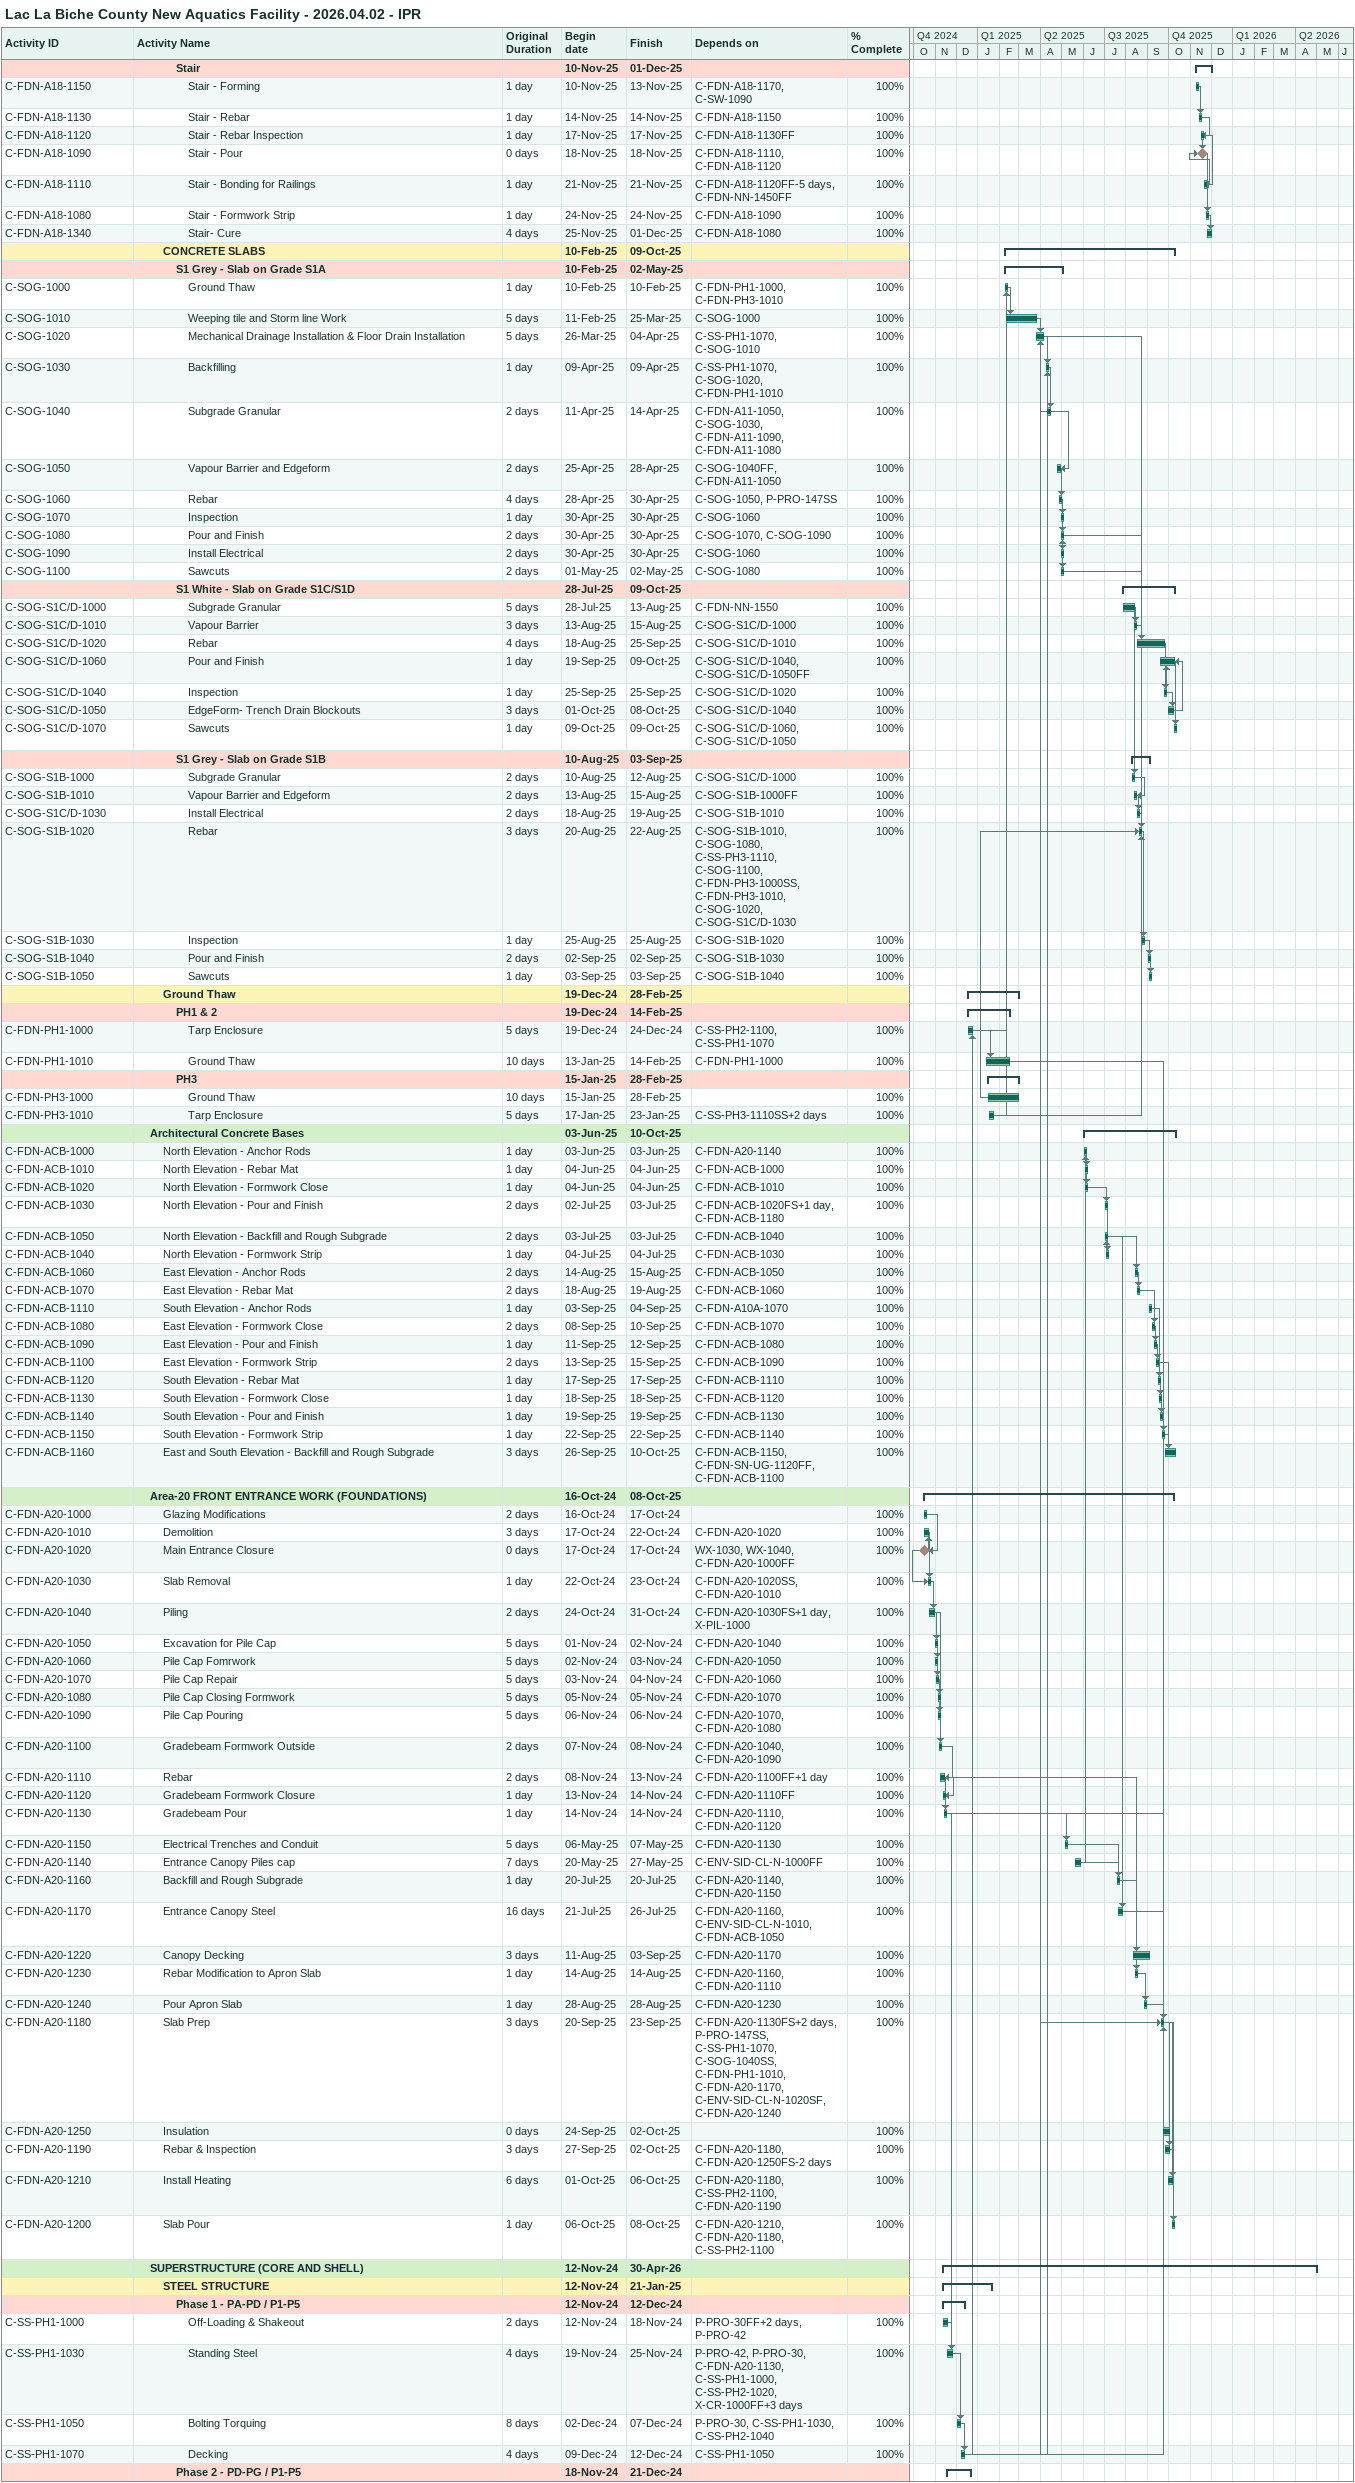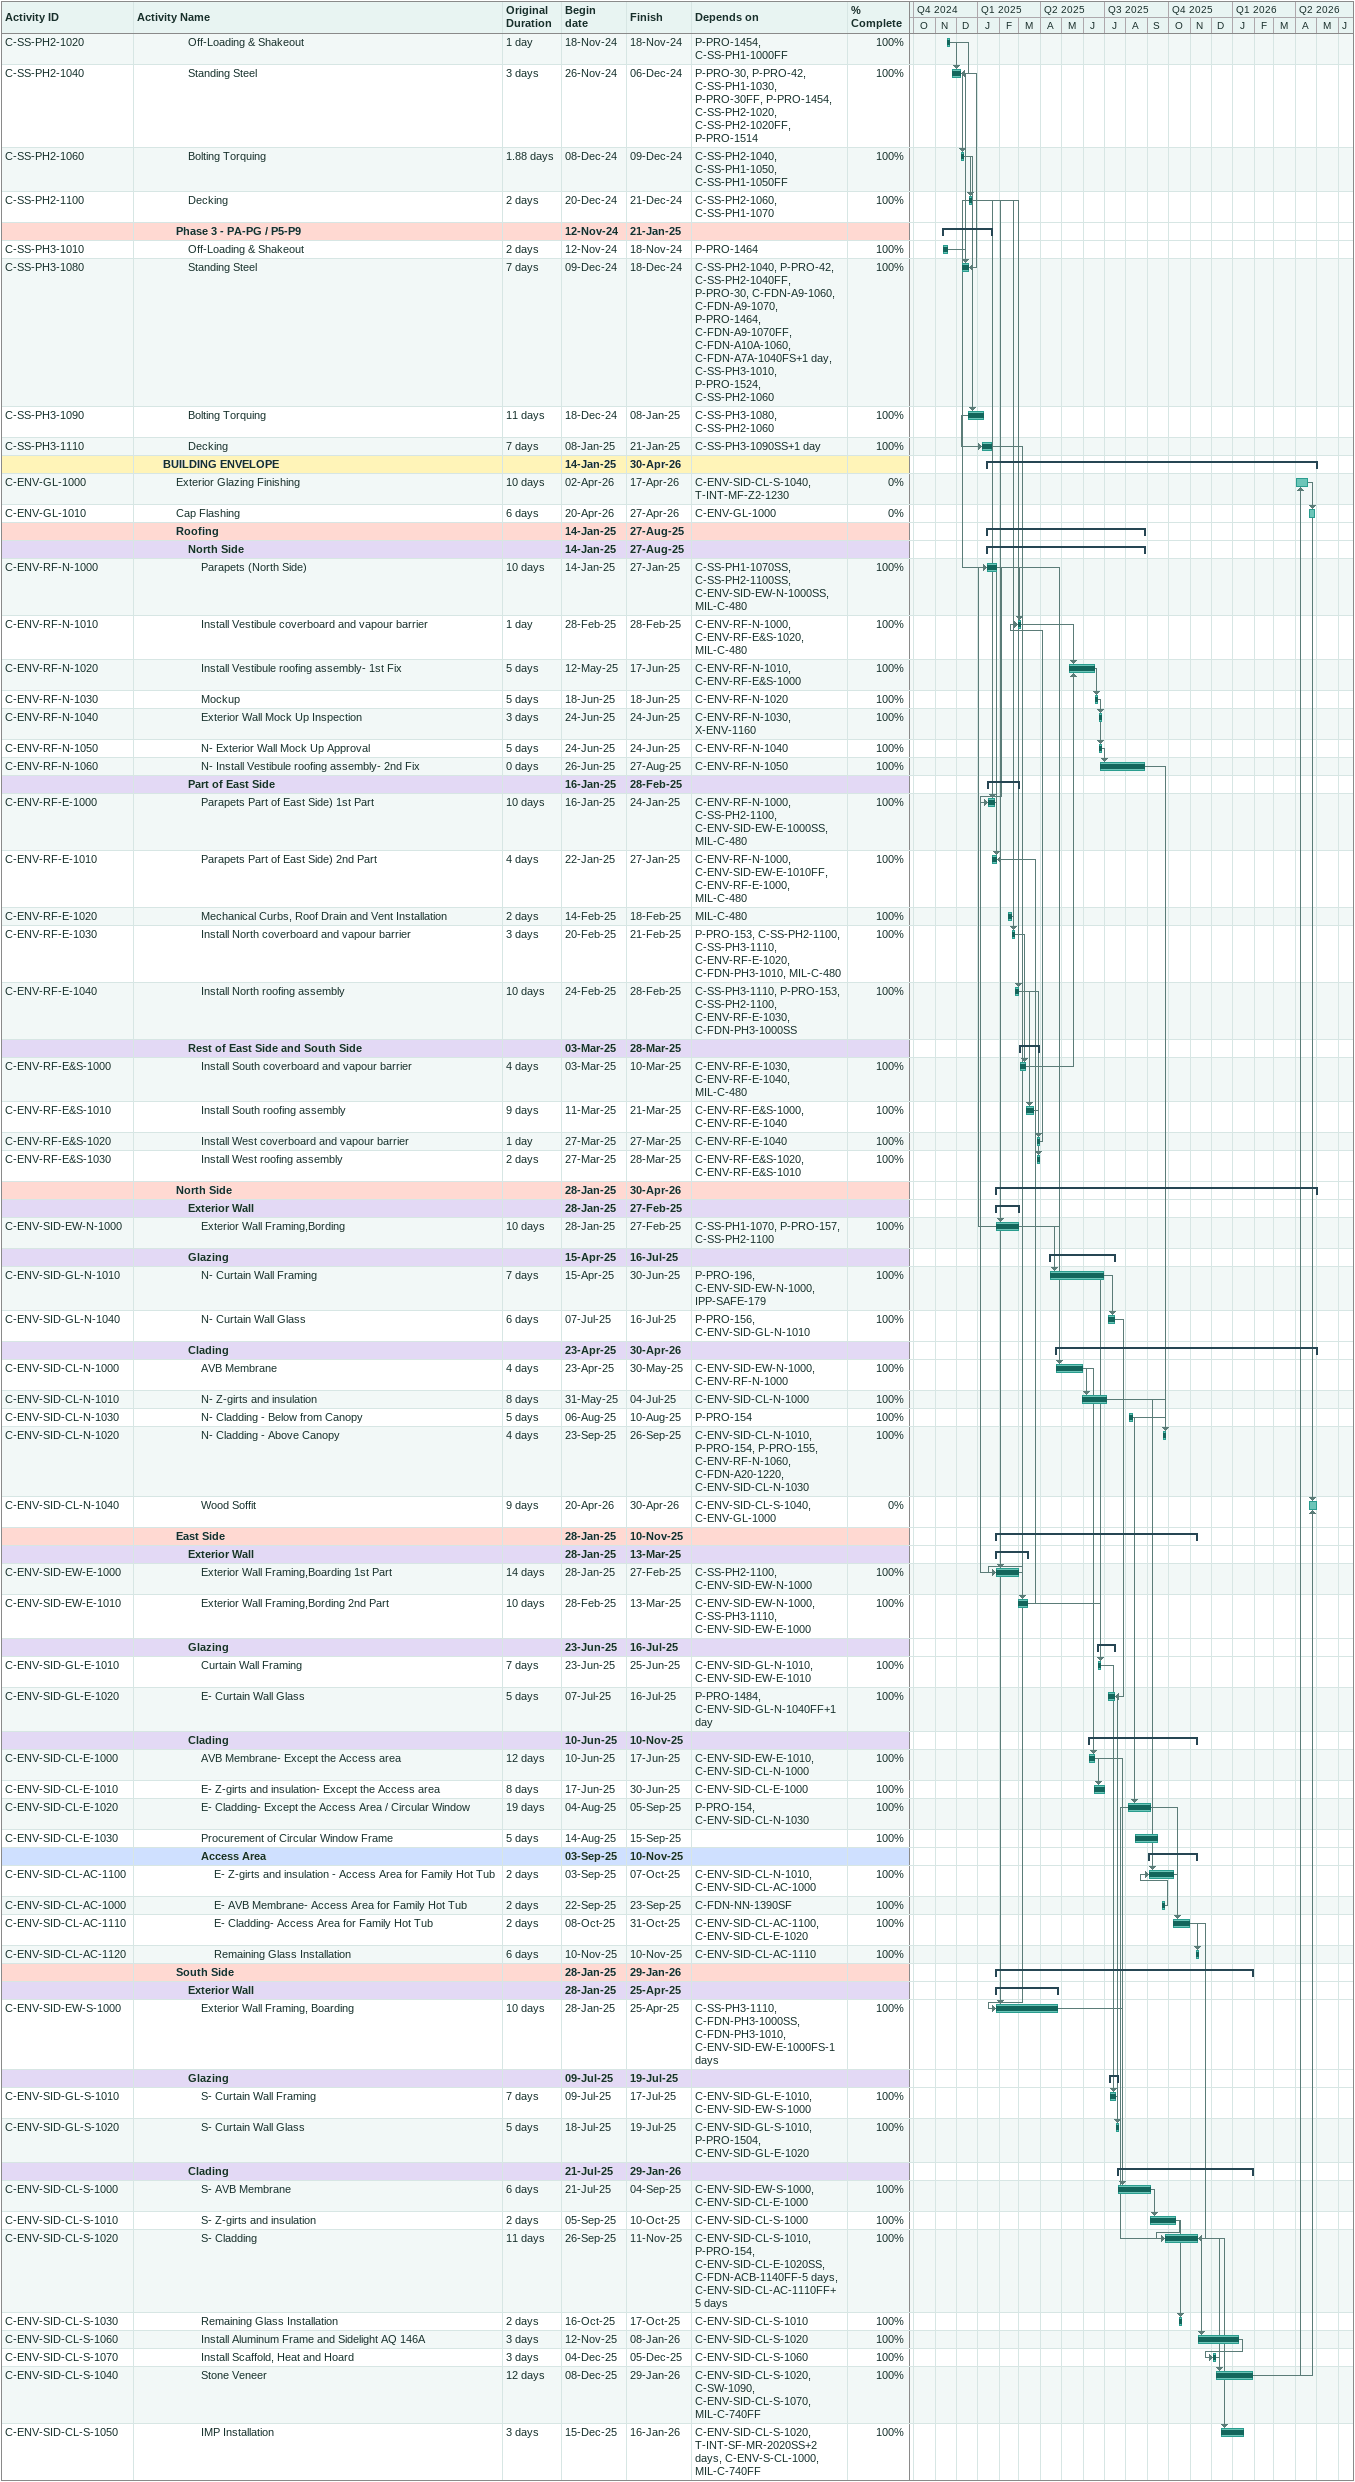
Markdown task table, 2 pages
Lac La Biche County New Aquatics Facility - 2026.04.02 - IPR

| ID | Level | Task | Original duration | Start | Finish | Predecessors | % complete |
|---|---|---|---|---|---|---|---|
|  | 4 | **Stair** |  | 2025-11-10 | 2025-12-01 |  |  |
| C-FDN-A18-1150 | 5 | Stair - Forming | 1d | 2025-11-10 | 2025-11-13 | C-FDN-A18-1170, C-SW-1090 | 100 |
| C-FDN-A18-1130 | 5 | Stair - Rebar | 1d | 2025-11-14 | 2025-11-14 | C-FDN-A18-1150 | 100 |
| C-FDN-A18-1120 | 5 | Stair - Rebar Inspection | 1d | 2025-11-17 | 2025-11-17 | C-FDN-A18-1130FF | 100 |
| C-FDN-A18-1090 | 5 | Stair - Pour | 0d | 2025-11-18 | 2025-11-18 | C-FDN-A18-1110, C-FDN-A18-1120 | 100 |
| C-FDN-A18-1110 | 5 | Stair - Bonding for Railings | 1d | 2025-11-21 | 2025-11-21 | C-FDN-A18-1120FF-5d, C-FDN-NN-1450FF | 100 |
| C-FDN-A18-1080 | 5 | Stair - Formwork Strip | 1d | 2025-11-24 | 2025-11-24 | C-FDN-A18-1090 | 100 |
| C-FDN-A18-1340 | 5 | Stair- Cure | 4d | 2025-11-25 | 2025-12-01 | C-FDN-A18-1080 | 100 |
|  | 3 | **CONCRETE SLABS** |  | 2025-02-10 | 2025-10-09 |  |  |
|  | 4 | **S1 Grey - Slab on Grade S1A** |  | 2025-02-10 | 2025-05-02 |  |  |
| C-SOG-1000 | 5 | Ground Thaw | 1d | 2025-02-10 | 2025-02-10 | C-FDN-PH1-1000, C-FDN-PH3-1010 | 100 |
| C-SOG-1010 | 5 | Weeping tile and Storm line Work | 5d | 2025-02-11 | 2025-03-25 | C-SOG-1000 | 100 |
| C-SOG-1020 | 5 | Mechanical Drainage Installation & Floor Drain Installation | 5d | 2025-03-26 | 2025-04-04 | C-SS-PH1-1070, C-SOG-1010 | 100 |
| C-SOG-1030 | 5 | Backfilling | 1d | 2025-04-09 | 2025-04-09 | C-SS-PH1-1070, C-SOG-1020, C-FDN-PH1-1010 | 100 |
| C-SOG-1040 | 5 | Subgrade Granular | 2d | 2025-04-11 | 2025-04-14 | C-FDN-A11-1050, C-SOG-1030, C-FDN-A11-1090, C-FDN-A11-1080 | 100 |
| C-SOG-1050 | 5 | Vapour Barrier and Edgeform | 2d | 2025-04-25 | 2025-04-28 | C-SOG-1040FF, C-FDN-A11-1050 | 100 |
| C-SOG-1060 | 5 | Rebar | 4d | 2025-04-28 | 2025-04-30 | C-SOG-1050, P-PRO-147SS | 100 |
| C-SOG-1070 | 5 | Inspection | 1d | 2025-04-30 | 2025-04-30 | C-SOG-1060 | 100 |
| C-SOG-1080 | 5 | Pour and Finish | 2d | 2025-04-30 | 2025-04-30 | C-SOG-1070, C-SOG-1090 | 100 |
| C-SOG-1090 | 5 | Install Electrical | 2d | 2025-04-30 | 2025-04-30 | C-SOG-1060 | 100 |
| C-SOG-1100 | 5 | Sawcuts | 2d | 2025-05-01 | 2025-05-02 | C-SOG-1080 | 100 |
|  | 4 | **S1 White - Slab on Grade S1C/S1D** |  | 2025-07-28 | 2025-10-09 |  |  |
| C-SOG-S1C/D-1000 | 5 | Subgrade Granular | 5d | 2025-07-28 | 2025-08-13 | C-FDN-NN-1550 | 100 |
| C-SOG-S1C/D-1010 | 5 | Vapour Barrier | 3d | 2025-08-13 | 2025-08-15 | C-SOG-S1C/D-1000 | 100 |
| C-SOG-S1C/D-1020 | 5 | Rebar | 4d | 2025-08-18 | 2025-09-25 | C-SOG-S1C/D-1010 | 100 |
| C-SOG-S1C/D-1060 | 5 | Pour and Finish | 1d | 2025-09-19 | 2025-10-09 | C-SOG-S1C/D-1040, C-SOG-S1C/D-1050FF | 100 |
| C-SOG-S1C/D-1040 | 5 | Inspection | 1d | 2025-09-25 | 2025-09-25 | C-SOG-S1C/D-1020 | 100 |
| C-SOG-S1C/D-1050 | 5 | EdgeForm- Trench Drain Blockouts | 3d | 2025-10-01 | 2025-10-08 | C-SOG-S1C/D-1040 | 100 |
| C-SOG-S1C/D-1070 | 5 | Sawcuts | 1d | 2025-10-09 | 2025-10-09 | C-SOG-S1C/D-1060, C-SOG-S1C/D-1050 | 100 |
|  | 4 | **S1 Grey - Slab on Grade S1B** |  | 2025-08-10 | 2025-09-03 |  |  |
| C-SOG-S1B-1000 | 5 | Subgrade Granular | 2d | 2025-08-10 | 2025-08-12 | C-SOG-S1C/D-1000 | 100 |
| C-SOG-S1B-1010 | 5 | Vapour Barrier and Edgeform | 2d | 2025-08-13 | 2025-08-15 | C-SOG-S1B-1000FF | 100 |
| C-SOG-S1C/D-1030 | 5 | Install Electrical | 2d | 2025-08-18 | 2025-08-19 | C-SOG-S1B-1010 | 100 |
| C-SOG-S1B-1020 | 5 | Rebar | 3d | 2025-08-20 | 2025-08-22 | C-SOG-S1B-1010, C-SOG-1080, C-SS-PH3-1110, C-SOG-1100, C-FDN-PH3-1000SS, C-FDN-PH3-1010, C-SOG-1020, C-SOG-S1C/D-1030 | 100 |
| C-SOG-S1B-1030 | 5 | Inspection | 1d | 2025-08-25 | 2025-08-25 | C-SOG-S1B-1020 | 100 |
| C-SOG-S1B-1040 | 5 | Pour and Finish | 2d | 2025-09-02 | 2025-09-02 | C-SOG-S1B-1030 | 100 |
| C-SOG-S1B-1050 | 5 | Sawcuts | 1d | 2025-09-03 | 2025-09-03 | C-SOG-S1B-1040 | 100 |
|  | 3 | **Ground Thaw** |  | 2024-12-19 | 2025-02-28 |  |  |
|  | 4 | **PH1 & 2** |  | 2024-12-19 | 2025-02-14 |  |  |
| C-FDN-PH1-1000 | 5 | Tarp Enclosure | 5d | 2024-12-19 | 2024-12-24 | C-SS-PH2-1100, C-SS-PH1-1070 | 100 |
| C-FDN-PH1-1010 | 5 | Ground Thaw | 10d | 2025-01-13 | 2025-02-14 | C-FDN-PH1-1000 | 100 |
|  | 4 | **PH3** |  | 2025-01-15 | 2025-02-28 |  |  |
| C-FDN-PH3-1000 | 5 | Ground Thaw | 10d | 2025-01-15 | 2025-02-28 |  | 100 |
| C-FDN-PH3-1010 | 5 | Tarp Enclosure | 5d | 2025-01-17 | 2025-01-23 | C-SS-PH3-1110SS+2d | 100 |
|  | 2 | **Architectural Concrete Bases** |  | 2025-06-03 | 2025-10-10 |  |  |
| C-FDN-ACB-1000 | 3 | North Elevation - Anchor Rods | 1d | 2025-06-03 | 2025-06-03 | C-FDN-A20-1140 | 100 |
| C-FDN-ACB-1010 | 3 | North Elevation - Rebar Mat | 1d | 2025-06-04 | 2025-06-04 | C-FDN-ACB-1000 | 100 |
| C-FDN-ACB-1020 | 3 | North Elevation - Formwork Close | 1d | 2025-06-04 | 2025-06-04 | C-FDN-ACB-1010 | 100 |
| C-FDN-ACB-1030 | 3 | North Elevation - Pour and Finish | 2d | 2025-07-02 | 2025-07-03 | C-FDN-ACB-1020FS+1d, C-FDN-ACB-1180 | 100 |
| C-FDN-ACB-1050 | 3 | North Elevation - Backfill and Rough Subgrade | 2d | 2025-07-03 | 2025-07-03 | C-FDN-ACB-1040 | 100 |
| C-FDN-ACB-1040 | 3 | North Elevation - Formwork Strip | 1d | 2025-07-04 | 2025-07-04 | C-FDN-ACB-1030 | 100 |
| C-FDN-ACB-1060 | 3 | East Elevation - Anchor Rods | 2d | 2025-08-14 | 2025-08-15 | C-FDN-ACB-1050 | 100 |
| C-FDN-ACB-1070 | 3 | East Elevation - Rebar Mat | 2d | 2025-08-18 | 2025-08-19 | C-FDN-ACB-1060 | 100 |
| C-FDN-ACB-1110 | 3 | South Elevation - Anchor Rods | 1d | 2025-09-03 | 2025-09-04 | C-FDN-A10A-1070 | 100 |
| C-FDN-ACB-1080 | 3 | East Elevation - Formwork Close | 2d | 2025-09-08 | 2025-09-10 | C-FDN-ACB-1070 | 100 |
| C-FDN-ACB-1090 | 3 | East Elevation - Pour and Finish | 1d | 2025-09-11 | 2025-09-12 | C-FDN-ACB-1080 | 100 |
| C-FDN-ACB-1100 | 3 | East Elevation - Formwork Strip | 2d | 2025-09-13 | 2025-09-15 | C-FDN-ACB-1090 | 100 |
| C-FDN-ACB-1120 | 3 | South Elevation - Rebar Mat | 1d | 2025-09-17 | 2025-09-17 | C-FDN-ACB-1110 | 100 |
| C-FDN-ACB-1130 | 3 | South Elevation - Formwork Close | 1d | 2025-09-18 | 2025-09-18 | C-FDN-ACB-1120 | 100 |
| C-FDN-ACB-1140 | 3 | South Elevation - Pour and Finish | 1d | 2025-09-19 | 2025-09-19 | C-FDN-ACB-1130 | 100 |
| C-FDN-ACB-1150 | 3 | South Elevation - Formwork Strip | 1d | 2025-09-22 | 2025-09-22 | C-FDN-ACB-1140 | 100 |
| C-FDN-ACB-1160 | 3 | East and South Elevation - Backfill and Rough Subgrade | 3d | 2025-09-26 | 2025-10-10 | C-FDN-ACB-1150, C-FDN-SN-UG-1120FF, C-FDN-ACB-1100 | 100 |
|  | 2 | **Area-20 FRONT ENTRANCE WORK (FOUNDATIONS)** |  | 2024-10-16 | 2025-10-08 |  |  |
| C-FDN-A20-1000 | 3 | Glazing Modifications | 2d | 2024-10-16 | 2024-10-17 |  | 100 |
| C-FDN-A20-1010 | 3 | Demolition | 3d | 2024-10-17 | 2024-10-22 | C-FDN-A20-1020 | 100 |
| C-FDN-A20-1020 | 3 | Main Entrance Closure | 0d | 2024-10-17 | 2024-10-17 | WX-1030, WX-1040, C-FDN-A20-1000FF | 100 |
| C-FDN-A20-1030 | 3 | Slab Removal | 1d | 2024-10-22 | 2024-10-23 | C-FDN-A20-1020SS, C-FDN-A20-1010 | 100 |
| C-FDN-A20-1040 | 3 | Piling | 2d | 2024-10-24 | 2024-10-31 | C-FDN-A20-1030FS+1d, X-PIL-1000 | 100 |
| C-FDN-A20-1050 | 3 | Excavation for Pile Cap | 5d | 2024-11-01 | 2024-11-02 | C-FDN-A20-1040 | 100 |
| C-FDN-A20-1060 | 3 | Pile Cap Fomrwork | 5d | 2024-11-02 | 2024-11-03 | C-FDN-A20-1050 | 100 |
| C-FDN-A20-1070 | 3 | Pile Cap Repair | 5d | 2024-11-03 | 2024-11-04 | C-FDN-A20-1060 | 100 |
| C-FDN-A20-1080 | 3 | Pile Cap Closing Formwork | 5d | 2024-11-05 | 2024-11-05 | C-FDN-A20-1070 | 100 |
| C-FDN-A20-1090 | 3 | Pile Cap Pouring | 5d | 2024-11-06 | 2024-11-06 | C-FDN-A20-1070, C-FDN-A20-1080 | 100 |
| C-FDN-A20-1100 | 3 | Gradebeam Formwork Outside | 2d | 2024-11-07 | 2024-11-08 | C-FDN-A20-1040, C-FDN-A20-1090 | 100 |
| C-FDN-A20-1110 | 3 | Rebar | 2d | 2024-11-08 | 2024-11-13 | C-FDN-A20-1100FF+1d | 100 |
| C-FDN-A20-1120 | 3 | Gradebeam Formwork Closure | 1d | 2024-11-13 | 2024-11-14 | C-FDN-A20-1110FF | 100 |
| C-FDN-A20-1130 | 3 | Gradebeam Pour | 1d | 2024-11-14 | 2024-11-14 | C-FDN-A20-1110, C-FDN-A20-1120 | 100 |
| C-FDN-A20-1150 | 3 | Electrical Trenches and Conduit | 5d | 2025-05-06 | 2025-05-07 | C-FDN-A20-1130 | 100 |
| C-FDN-A20-1140 | 3 | Entrance Canopy Piles cap | 7d | 2025-05-20 | 2025-05-27 | C-ENV-SID-CL-N-1000FF | 100 |
| C-FDN-A20-1160 | 3 | Backfill and Rough Subgrade | 1d | 2025-07-20 | 2025-07-20 | C-FDN-A20-1140, C-FDN-A20-1150 | 100 |
| C-FDN-A20-1170 | 3 | Entrance Canopy Steel | 16d | 2025-07-21 | 2025-07-26 | C-FDN-A20-1160, C-ENV-SID-CL-N-1010, C-FDN-ACB-1050 | 100 |
| C-FDN-A20-1220 | 3 | Canopy Decking | 3d | 2025-08-11 | 2025-09-03 | C-FDN-A20-1170 | 100 |
| C-FDN-A20-1230 | 3 | Rebar Modification to Apron Slab | 1d | 2025-08-14 | 2025-08-14 | C-FDN-A20-1160, C-FDN-A20-1110 | 100 |
| C-FDN-A20-1240 | 3 | Pour Apron Slab | 1d | 2025-08-28 | 2025-08-28 | C-FDN-A20-1230 | 100 |
| C-FDN-A20-1180 | 3 | Slab Prep | 3d | 2025-09-20 | 2025-09-23 | C-FDN-A20-1130FS+2d, P-PRO-147SS, C-SS-PH1-1070, C-SOG-1040SS, C-FDN-PH1-1010, C-FDN-A20-1170, C-ENV-SID-CL-N-1020SF, C-FDN-A20-1240 | 100 |
| C-FDN-A20-1250 | 3 | Insulation | 0d | 2025-09-24 | 2025-10-02 |  | 100 |
| C-FDN-A20-1190 | 3 | Rebar & Inspection | 3d | 2025-09-27 | 2025-10-02 | C-FDN-A20-1180, C-FDN-A20-1250FS-2d | 100 |
| C-FDN-A20-1210 | 3 | Install Heating | 6d | 2025-10-01 | 2025-10-06 | C-FDN-A20-1180, C-SS-PH2-1100, C-FDN-A20-1190 | 100 |
| C-FDN-A20-1200 | 3 | Slab Pour | 1d | 2025-10-06 | 2025-10-08 | C-FDN-A20-1210, C-FDN-A20-1180, C-SS-PH2-1100 | 100 |
|  | 2 | **SUPERSTRUCTURE (CORE AND SHELL)** |  | 2024-11-12 | 2026-04-30 |  |  |
|  | 3 | **STEEL STRUCTURE** |  | 2024-11-12 | 2025-01-21 |  |  |
|  | 4 | **Phase 1 - PA-PD / P1-P5** |  | 2024-11-12 | 2024-12-12 |  |  |
| C-SS-PH1-1000 | 5 | Off-Loading & Shakeout | 2d | 2024-11-12 | 2024-11-18 | P-PRO-30FF+2d, P-PRO-42 | 100 |
| C-SS-PH1-1030 | 5 | Standing Steel | 4d | 2024-11-19 | 2024-11-25 | P-PRO-42, P-PRO-30, C-FDN-A20-1130, C-SS-PH1-1000, C-SS-PH2-1020, X-CR-1000FF+3d | 100 |
| C-SS-PH1-1050 | 5 | Bolting Torquing | 8d | 2024-12-02 | 2024-12-07 | P-PRO-30, C-SS-PH1-1030, C-SS-PH2-1040 | 100 |
| C-SS-PH1-1070 | 5 | Decking | 4d | 2024-12-09 | 2024-12-12 | C-SS-PH1-1050 | 100 |
|  | 4 | **Phase 2 - PD-PG / P1-P5** |  | 2024-11-18 | 2024-12-21 |  |  |
| C-SS-PH2-1020 | 5 | Off-Loading & Shakeout | 1d | 2024-11-18 | 2024-11-18 | P-PRO-1454, C-SS-PH1-1000FF | 100 |
| C-SS-PH2-1040 | 5 | Standing Steel | 3d | 2024-11-26 | 2024-12-06 | P-PRO-30, P-PRO-42, C-SS-PH1-1030, P-PRO-30FF, P-PRO-1454, C-SS-PH2-1020, C-SS-PH2-1020FF, P-PRO-1514 | 100 |
| C-SS-PH2-1060 | 5 | Bolting Torquing | 1.88d | 2024-12-08 | 2024-12-09 | C-SS-PH2-1040, C-SS-PH1-1050, C-SS-PH1-1050FF | 100 |
| C-SS-PH2-1100 | 5 | Decking | 2d | 2024-12-20 | 2024-12-21 | C-SS-PH2-1060, C-SS-PH1-1070 | 100 |
|  | 4 | **Phase 3 - PA-PG / P5-P9** |  | 2024-11-12 | 2025-01-21 |  |  |
| C-SS-PH3-1010 | 5 | Off-Loading & Shakeout | 2d | 2024-11-12 | 2024-11-18 | P-PRO-1464 | 100 |
| C-SS-PH3-1080 | 5 | Standing Steel | 7d | 2024-12-09 | 2024-12-18 | C-SS-PH2-1040, P-PRO-42, C-SS-PH2-1040FF, P-PRO-30, C-FDN-A9-1060, C-FDN-A9-1070, P-PRO-1464, C-FDN-A9-1070FF, C-FDN-A10A-1060, C-FDN-A7A-1040FS+1d, C-SS-PH3-1010, P-PRO-1524, C-SS-PH2-1060 | 100 |
| C-SS-PH3-1090 | 5 | Bolting Torquing | 11d | 2024-12-18 | 2025-01-08 | C-SS-PH3-1080, C-SS-PH2-1060 | 100 |
| C-SS-PH3-1110 | 5 | Decking | 7d | 2025-01-08 | 2025-01-21 | C-SS-PH3-1090SS+1d | 100 |
|  | 3 | **BUILDING ENVELOPE** |  | 2025-01-14 | 2026-04-30 |  |  |
| C-ENV-GL-1000 | 4 | Exterior Glazing Finishing | 10d | 2026-04-02 | 2026-04-17 | C-ENV-SID-CL-S-1040, T-INT-MF-Z2-1230 | 0 |
| C-ENV-GL-1010 | 4 | Cap Flashing | 6d | 2026-04-20 | 2026-04-27 | C-ENV-GL-1000 | 0 |
|  | 4 | **Roofing** |  | 2025-01-14 | 2025-08-27 |  |  |
|  | 5 | **North Side** |  | 2025-01-14 | 2025-08-27 |  |  |
| C-ENV-RF-N-1000 | 6 | Parapets (North Side) | 10d | 2025-01-14 | 2025-01-27 | C-SS-PH1-1070SS, C-SS-PH2-1100SS, C-ENV-SID-EW-N-1000SS, MIL-C-480 | 100 |
| C-ENV-RF-N-1010 | 6 | Install Vestibule coverboard and vapour barrier | 1d | 2025-02-28 | 2025-02-28 | C-ENV-RF-N-1000, C-ENV-RF-E&S-1020, MIL-C-480 | 100 |
| C-ENV-RF-N-1020 | 6 | Install Vestibule roofing assembly- 1st Fix | 5d | 2025-05-12 | 2025-06-17 | C-ENV-RF-N-1010, C-ENV-RF-E&S-1000 | 100 |
| C-ENV-RF-N-1030 | 6 | Mockup | 5d | 2025-06-18 | 2025-06-18 | C-ENV-RF-N-1020 | 100 |
| C-ENV-RF-N-1040 | 6 | Exterior Wall Mock Up Inspection | 3d | 2025-06-24 | 2025-06-24 | C-ENV-RF-N-1030, X-ENV-1160 | 100 |
| C-ENV-RF-N-1050 | 6 | N- Exterior Wall Mock Up Approval | 5d | 2025-06-24 | 2025-06-24 | C-ENV-RF-N-1040 | 100 |
| C-ENV-RF-N-1060 | 6 | N- Install Vestibule roofing assembly- 2nd Fix | 0d | 2025-06-26 | 2025-08-27 | C-ENV-RF-N-1050 | 100 |
|  | 5 | **Part of East Side** |  | 2025-01-16 | 2025-02-28 |  |  |
| C-ENV-RF-E-1000 | 6 | Parapets Part of East Side) 1st Part | 10d | 2025-01-16 | 2025-01-24 | C-ENV-RF-N-1000, C-SS-PH2-1100, C-ENV-SID-EW-E-1000SS, MIL-C-480 | 100 |
| C-ENV-RF-E-1010 | 6 | Parapets Part of East Side) 2nd Part | 4d | 2025-01-22 | 2025-01-27 | C-ENV-RF-N-1000, C-ENV-SID-EW-E-1010FF, C-ENV-RF-E-1000, MIL-C-480 | 100 |
| C-ENV-RF-E-1020 | 6 | Mechanical Curbs, Roof Drain and Vent Installation | 2d | 2025-02-14 | 2025-02-18 | MIL-C-480 | 100 |
| C-ENV-RF-E-1030 | 6 | Install North coverboard and vapour barrier | 3d | 2025-02-20 | 2025-02-21 | P-PRO-153, C-SS-PH2-1100, C-SS-PH3-1110, C-ENV-RF-E-1020, C-FDN-PH3-1010, MIL-C-480 | 100 |
| C-ENV-RF-E-1040 | 6 | Install North roofing assembly | 10d | 2025-02-24 | 2025-02-28 | C-SS-PH3-1110, P-PRO-153, C-SS-PH2-1100, C-ENV-RF-E-1030, C-FDN-PH3-1000SS | 100 |
|  | 5 | **Rest of East Side and South Side** |  | 2025-03-03 | 2025-03-28 |  |  |
| C-ENV-RF-E&S-1000 | 6 | Install South coverboard and vapour barrier | 4d | 2025-03-03 | 2025-03-10 | C-ENV-RF-E-1030, C-ENV-RF-E-1040, MIL-C-480 | 100 |
| C-ENV-RF-E&S-1010 | 6 | Install South roofing assembly | 9d | 2025-03-11 | 2025-03-21 | C-ENV-RF-E&S-1000, C-ENV-RF-E-1040 | 100 |
| C-ENV-RF-E&S-1020 | 6 | Install West coverboard and vapour barrier | 1d | 2025-03-27 | 2025-03-27 | C-ENV-RF-E-1040 | 100 |
| C-ENV-RF-E&S-1030 | 6 | Install West roofing assembly | 2d | 2025-03-27 | 2025-03-28 | C-ENV-RF-E&S-1020, C-ENV-RF-E&S-1010 | 100 |
|  | 4 | **North Side** |  | 2025-01-28 | 2026-04-30 |  |  |
|  | 5 | **Exterior Wall** |  | 2025-01-28 | 2025-02-27 |  |  |
| C-ENV-SID-EW-N-1000 | 6 | Exterior Wall Framing,Bording | 10d | 2025-01-28 | 2025-02-27 | C-SS-PH1-1070, P-PRO-157, C-SS-PH2-1100 | 100 |
|  | 5 | **Glazing** |  | 2025-04-15 | 2025-07-16 |  |  |
| C-ENV-SID-GL-N-1010 | 6 | N- Curtain Wall Framing | 7d | 2025-04-15 | 2025-06-30 | P-PRO-196, C-ENV-SID-EW-N-1000, IPP-SAFE-179 | 100 |
| C-ENV-SID-GL-N-1040 | 6 | N- Curtain Wall Glass | 6d | 2025-07-07 | 2025-07-16 | P-PRO-156, C-ENV-SID-GL-N-1010 | 100 |
|  | 5 | **Clading** |  | 2025-04-23 | 2026-04-30 |  |  |
| C-ENV-SID-CL-N-1000 | 6 | AVB Membrane | 4d | 2025-04-23 | 2025-05-30 | C-ENV-SID-EW-N-1000, C-ENV-RF-N-1000 | 100 |
| C-ENV-SID-CL-N-1010 | 6 | N- Z-girts and insulation | 8d | 2025-05-31 | 2025-07-04 | C-ENV-SID-CL-N-1000 | 100 |
| C-ENV-SID-CL-N-1030 | 6 | N- Cladding - Below from Canopy | 5d | 2025-08-06 | 2025-08-10 | P-PRO-154 | 100 |
| C-ENV-SID-CL-N-1020 | 6 | N- Cladding - Above Canopy | 4d | 2025-09-23 | 2025-09-26 | C-ENV-SID-CL-N-1010, P-PRO-154, P-PRO-155, C-ENV-RF-N-1060, C-FDN-A20-1220, C-ENV-SID-CL-N-1030 | 100 |
| C-ENV-SID-CL-N-1040 | 6 | Wood Soffit | 9d | 2026-04-20 | 2026-04-30 | C-ENV-SID-CL-S-1040, C-ENV-GL-1000 | 0 |
|  | 4 | **East Side** |  | 2025-01-28 | 2025-11-10 |  |  |
|  | 5 | **Exterior Wall** |  | 2025-01-28 | 2025-03-13 |  |  |
| C-ENV-SID-EW-E-1000 | 6 | Exterior Wall Framing,Boarding 1st Part | 14d | 2025-01-28 | 2025-02-27 | C-SS-PH2-1100, C-ENV-SID-EW-N-1000 | 100 |
| C-ENV-SID-EW-E-1010 | 6 | Exterior Wall Framing,Bording 2nd Part | 10d | 2025-02-28 | 2025-03-13 | C-ENV-SID-EW-N-1000, C-SS-PH3-1110, C-ENV-SID-EW-E-1000 | 100 |
|  | 5 | **Glazing** |  | 2025-06-23 | 2025-07-16 |  |  |
| C-ENV-SID-GL-E-1010 | 6 | Curtain Wall Framing | 7d | 2025-06-23 | 2025-06-25 | C-ENV-SID-GL-N-1010, C-ENV-SID-EW-E-1010 | 100 |
| C-ENV-SID-GL-E-1020 | 6 | E- Curtain Wall Glass | 5d | 2025-07-07 | 2025-07-16 | P-PRO-1484, C-ENV-SID-GL-N-1040FF+1d | 100 |
|  | 5 | **Clading** |  | 2025-06-10 | 2025-11-10 |  |  |
| C-ENV-SID-CL-E-1000 | 6 | AVB Membrane- Except the Access area | 12d | 2025-06-10 | 2025-06-17 | C-ENV-SID-EW-E-1010, C-ENV-SID-CL-N-1000 | 100 |
| C-ENV-SID-CL-E-1010 | 6 | E- Z-girts and insulation- Except the Access area | 8d | 2025-06-17 | 2025-06-30 | C-ENV-SID-CL-E-1000 | 100 |
| C-ENV-SID-CL-E-1020 | 6 | E- Cladding- Except the Access Area / Circular Window | 19d | 2025-08-04 | 2025-09-05 | P-PRO-154, C-ENV-SID-CL-N-1030 | 100 |
| C-ENV-SID-CL-E-1030 | 6 | Procurement of Circular Window Frame | 5d | 2025-08-14 | 2025-09-15 |  | 100 |
|  | 6 | **Access Area** |  | 2025-09-03 | 2025-11-10 |  |  |
| C-ENV-SID-CL-AC-1100 | 7 | E- Z-girts and insulation - Access Area for Family Hot Tub | 2d | 2025-09-03 | 2025-10-07 | C-ENV-SID-CL-N-1010, C-ENV-SID-CL-AC-1000 | 100 |
| C-ENV-SID-CL-AC-1000 | 7 | E- AVB Membrane- Access Area for Family Hot Tub | 2d | 2025-09-22 | 2025-09-23 | C-FDN-NN-1390SF | 100 |
| C-ENV-SID-CL-AC-1110 | 7 | E- Cladding- Access Area for Family Hot Tub | 2d | 2025-10-08 | 2025-10-31 | C-ENV-SID-CL-AC-1100, C-ENV-SID-CL-E-1020 | 100 |
| C-ENV-SID-CL-AC-1120 | 7 | Remaining Glass Installation | 6d | 2025-11-10 | 2025-11-10 | C-ENV-SID-CL-AC-1110 | 100 |
|  | 4 | **South Side** |  | 2025-01-28 | 2026-01-29 |  |  |
|  | 5 | **Exterior Wall** |  | 2025-01-28 | 2025-04-25 |  |  |
| C-ENV-SID-EW-S-1000 | 6 | Exterior Wall Framing, Boarding | 10d | 2025-01-28 | 2025-04-25 | C-SS-PH3-1110, C-FDN-PH3-1000SS, C-FDN-PH3-1010, C-ENV-SID-EW-E-1000FS-1d | 100 |
|  | 5 | **Glazing** |  | 2025-07-09 | 2025-07-19 |  |  |
| C-ENV-SID-GL-S-1010 | 6 | S- Curtain Wall Framing | 7d | 2025-07-09 | 2025-07-17 | C-ENV-SID-GL-E-1010, C-ENV-SID-EW-S-1000 | 100 |
| C-ENV-SID-GL-S-1020 | 6 | S- Curtain Wall Glass | 5d | 2025-07-18 | 2025-07-19 | C-ENV-SID-GL-S-1010, P-PRO-1504, C-ENV-SID-GL-E-1020 | 100 |
|  | 5 | **Clading** |  | 2025-07-21 | 2026-01-29 |  |  |
| C-ENV-SID-CL-S-1000 | 6 | S- AVB Membrane | 6d | 2025-07-21 | 2025-09-04 | C-ENV-SID-EW-S-1000, C-ENV-SID-CL-E-1000 | 100 |
| C-ENV-SID-CL-S-1010 | 6 | S- Z-girts and insulation | 2d | 2025-09-05 | 2025-10-10 | C-ENV-SID-CL-S-1000 | 100 |
| C-ENV-SID-CL-S-1020 | 6 | S- Cladding | 11d | 2025-09-26 | 2025-11-11 | C-ENV-SID-CL-S-1010, P-PRO-154, C-ENV-SID-CL-E-1020SS, C-FDN-ACB-1140FF-5d, C-ENV-SID-CL-AC-1110FF+5d | 100 |
| C-ENV-SID-CL-S-1030 | 6 | Remaining Glass Installation | 2d | 2025-10-16 | 2025-10-17 | C-ENV-SID-CL-S-1010 | 100 |
| C-ENV-SID-CL-S-1060 | 6 | Install Aluminum Frame and Sidelight AQ 146A | 3d | 2025-11-12 | 2026-01-08 | C-ENV-SID-CL-S-1020 | 100 |
| C-ENV-SID-CL-S-1070 | 6 | Install Scaffold, Heat and Hoard | 3d | 2025-12-04 | 2025-12-05 | C-ENV-SID-CL-S-1060 | 100 |
| C-ENV-SID-CL-S-1040 | 6 | Stone Veneer | 12d | 2025-12-08 | 2026-01-29 | C-ENV-SID-CL-S-1020, C-SW-1090, C-ENV-SID-CL-S-1070, MIL-C-740FF | 100 |
| C-ENV-SID-CL-S-1050 | 6 | IMP Installation | 3d | 2025-12-15 | 2026-01-16 | C-ENV-SID-CL-S-1020, T-INT-SF-MR-2020SS+2d, C-ENV-S-CL-1000, MIL-C-740FF | 100 |
